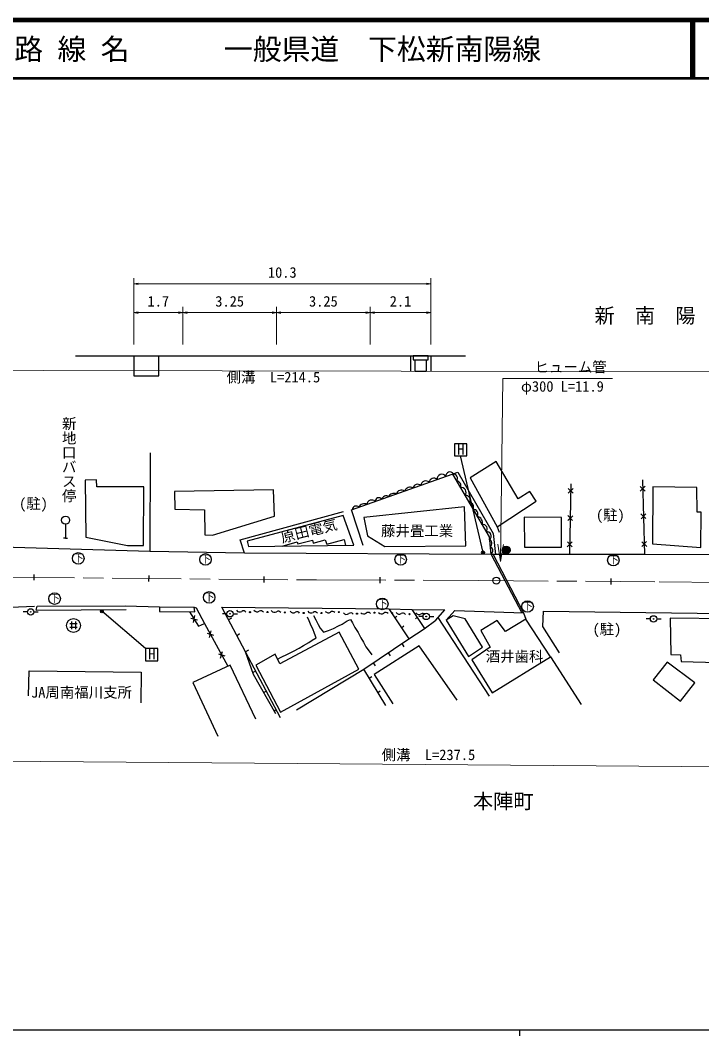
# Model space of a CAD drawing. Units: millimetres at full size, sheet at 1:1000, with parts at other scales. Extents: x 40000 to 680000, y 20000 to 380000.
# Drawn here: x 181427 to 299592, y 204000 to 380000 of the extents above; entities that cross this region are included whole.
import ezdxf
from ezdxf.enums import TextEntityAlignment as Align

# ---------------------------------------------------------------- set-up
doc = ezdxf.new("R2010")
doc.units = ezdxf.units.MM
doc.header["$LTSCALE"] = 1000
doc.linetypes.add('CHAIN', pattern=[18.5, 12, -1.5, 3.5, -1.5])
for name, color, linetype, lineweight in [('M-BGD', 7, 'Continuous', 25), ('M-BGD-EXST', 7, 'Continuous', 25), ('M-BMK', 2, 'CHAIN', 13), ('M-BMK-SRVR', 3, 'Continuous', 25), ('M-STR-HTXT', 7, 'Continuous', 13), ('M-TTL', 2, 'Continuous', 140), ('M-TTL-BAND', 7, 'Continuous', 25), ('M-TTL-LINE', 7, 'Continuous', 50)]:
    doc.layers.add(name, color=color, linetype=linetype, lineweight=lineweight)
doc.layers.add('M-BMK-HTXT', color=7, linetype='Continuous')
doc.layers.add('M-TTL-TXT', color=7, linetype='Continuous')
doc.styles.add('@ＭＳ ゴシック', font='')
doc.styles.add('ＭＳ ゴシック', font='')
doc.styles.get('@ＭＳ ゴシック').set_extended_font_data('@MS Gothic')
doc.styles.get('ＭＳ ゴシック').set_extended_font_data('MS Gothic')

# ---------------------------------------------------------------- blocks, each defined once
blk = doc.blocks.new('open_arrow')
at = {"color": 0, "linetype": 'Continuous', "lineweight": -2}
blk.add_lwpolyline([(7.5, 1.25), (0, 0), (7.5, -1.25)], dxfattribs=at)

msp = doc.modelspace()

# ---------------------------------------------------------------- hatches: boundary and pattern name
at = {"layer": 'M-BGD'}
for points in [[(264974, 288168, 1), (266374, 288168, 0.41421), (265674, 288868, 0.41421)], [(183278, 277454, 1), (183178, 277454, 1)], [(217842, 277134, 1), (217742, 277134, 1)], [(251864, 276666, 1), (251764, 276666, 1)], [(291295, 276246, 1), (291195, 276246, 1)]]:
    msp.add_hatch(color=256, dxfattribs=at).paths.add_polyline_path(points)
at = {"layer": 'M-BGD-EXST'}
for points in [[(261930, 287775, 0.41421), (261680, 288025, 0.41421), (261430, 287775, 1)], [(195808, 277557, 0.41421), (195558, 277807, 0.41421), (195308, 277557, 1)]]:
    msp.add_hatch(color=256, dxfattribs=at).paths.add_polyline_path(points)

# ---------------------------------------------------------------- linework, layer by layer
at = {"layer": 'M-BGD'}
for p, q in [((191028, 321831), (258632, 321831)), ((249116, 321831), (249116, 319201)), ((252139, 321831), (249556, 321831)), ((249556, 321831), (249556, 321161)), ((249556, 321161), (252139, 321161)), ((249927, 321161), (251828, 321161)), ((249927, 319129), (249927, 321161)), ((251828, 321161), (251828, 319129)), ((252139, 321161), (252139, 321831)), ((252616, 321831), (252616, 319201)), ((251828, 319129), (249927, 319129)), ((203956, 305017), (203863, 287917)), ((276886, 299659), (276687, 287419)), ((288928, 299215), (289791, 298397)), ((288945, 298377), (289768, 299246)), ((289314, 300327), (289664, 287385)), ((276438, 298031), (277297, 298863)), ((276456, 298869), (277283, 298014)), ((276361, 293301), (277220, 294133)), ((276379, 294139), (277207, 293284)), ((289056, 294449), (289920, 293631)), ((289074, 293611), (289897, 294480)), ((189275, 292658), (189275, 290258)), ((264130, 292221), (264447, 291250)), ((189275, 290258), (188925, 290258)), ((189275, 290258), (189625, 290258)), ((276287, 288749), (277146, 289581)), ((276305, 289587), (277133, 288732)), ((289187, 289606), (290051, 288789)), ((289205, 288768), (290028, 289637)), ((263095, 287431), (268372, 277301)), ((263440, 287418), (268716, 277289)), ((179705, 278301), (183905, 278423)), ((182678, 277454), (181928, 277454)), ((183778, 277454), (184528, 277454)), ((184176, 277751), (199773, 277889)), ((210990, 276358), (212150, 276096)), ((211434, 275647), (211697, 276814)), ((217242, 277134), (216492, 277134)), ((218056, 276398), (217545, 276078)), ((218342, 277134), (219092, 277134)), ((245361, 277973), (248794, 272777)), ((246353, 276472), (246727, 276742)), ((249338, 277881), (251537, 274576)), ((250245, 276517), (249950, 276271)), ((251264, 276666), (250514, 276666)), ((252364, 276666), (253114, 276666)), ((262815, 262865), (253868, 276487)), ((190002, 275443), (191302, 275443)), ((190002, 274793), (191302, 274793)), ((190327, 275768), (190327, 274468)), ((190977, 275768), (190977, 274468)), ((247520, 274705), (247952, 275040)), ((290695, 276246), (289945, 276246)), ((291795, 276246), (292545, 276246)), ((213817, 273785), (214957, 273446)), ((214212, 273046), (214553, 274192)), ((219444, 273633), (219021, 273315)), ((247596, 271973), (247955, 271385)), ((215778, 270167), (216918, 269828)), ((216173, 269428), (216514, 270574)), ((220996, 270827), (220494, 270556)), ((226561, 259115), (220494, 270556)), ((245227, 270382), (245596, 269848)), ((273368, 269676), (278671, 261435)), ((244806, 261242), (240998, 267542)), ((242603, 268620), (242978, 268105)), ((222287, 267159), (221766, 266927)), ((241936, 265991), (242393, 266282)), ((223994, 263677), (223639, 263477)), ((243447, 263491), (243842, 263793)), ((225430, 260300), (225768, 260482))]:
    msp.add_line(p, q, dxfattribs=at)
for points in [[(201116, 321831), (201116, 318400), (205477, 318400), (205477, 321831)], [(337741, 287195), (322839, 287274), (304859, 287327), (289664, 287385), (276687, 287419), (263815, 287417), (263032, 287432), (220314, 287657), (203863, 287917), (154539, 289347), (160436, 304400)], [(240884, 288954), (238886, 295141), (257293, 301668), (263410, 291032), (263815, 287417)], [(256374, 301342), (262719, 290451), (263032, 287432)], [(220314, 287657), (219528, 289934), (237458, 294878)], [(226857, 288842), (229460, 289588), (229556, 289280), (232074, 289896), (232234, 289397), (234316, 289970), (234594, 289195), (237570, 289981), (237846, 288984)], [(184176, 277751), (184334, 278423), (199634, 278520), (205541, 278333), (211562, 278267), (211938, 278176), (213378, 275469), (217399, 268050)], [(205541, 278333), (205546, 277515), (211669, 277474), (211562, 278267)], [(225715, 259793), (221883, 266593), (220494, 270556), (216384, 278252)], [(216384, 278252), (245361, 277973), (249338, 277881), (255029, 277818)], [(210774, 277480), (212356, 274976), (213378, 275469)], [(226027, 269277), (226678, 269609), (227769, 270150), (228827, 270675), (229760, 271143), (230560, 271617), (231485, 272133), (232068, 272549), (232709, 272982), (232459, 273735), (232160, 274517), (231851, 275060), (231510, 275893), (231227, 276525)], [(229316, 260499), (240998, 267542), (248794, 272777), (251468, 274524), (253486, 276050), (255029, 277818)], [(232277, 276812), (232697, 276104), (233103, 275265), (233444, 274610), (233995, 273916), (234886, 274243), (235712, 274558), (236606, 275030), (237248, 275358), (238088, 275908), (238664, 276118), (239032, 275541), (239466, 274740), (240017, 273914), (240477, 272956), (240962, 272196), (241355, 271396), (241919, 270649), (242365, 270034)], [(255294, 276036), (256791, 277702), (268716, 277289), (269093, 276221)], [(274934, 270358), (272020, 274898), (272162, 277568), (321030, 276933), (345616, 276735), (392125, 276506), (396599, 276515)], [(257215, 262178), (250614, 271559), (242810, 266609), (246017, 261503)], [(222278, 258876), (217796, 268235), (211332, 265221), (215699, 255919)], [(182842, 262923), (182991, 267215), (202365, 267012), (202309, 261712)]]:
    msp.add_lwpolyline(points, dxfattribs=at)
for points in [[(263936, 303538), (259443, 300681), (264130, 292221), (270858, 296663), (269800, 298320), (267782, 297047)], [(192691, 300299), (192773, 290418), (200017, 288957), (202814, 288938), (202872, 299127), (194677, 299118), (194648, 300329)], [(208183, 298310), (208251, 295261), (213392, 295167), (213434, 290805), (214729, 290778), (225492, 294030), (225344, 298609)], [(291135, 299131), (291080, 289248), (299457, 288622), (299528, 294753), (298783, 294724), (298755, 299009)], [(237411, 294158), (220746, 289743), (220984, 288765), (239249, 289002)], [(240980, 293803), (241662, 290632), (244628, 288765), (258712, 288913), (258446, 295669)], [(268793, 293894), (268841, 288684), (275256, 288684), (275256, 293846)], [(256467, 276802), (255294, 276036), (259160, 269744), (261601, 271323), (258550, 276233)], [(304125, 276265), (294108, 276351), (294258, 270049), (295888, 270027), (296017, 268848), (302345, 268677), (302366, 266876), (304082, 266876)], [(269093, 276221), (265545, 274039), (264120, 275979), (261300, 274251), (262937, 271373), (259723, 269130), (263271, 263434), (273368, 269676)], [(225619, 270118), (222288, 268251), (226556, 260077), (240130, 267514), (236705, 273971), (226435, 268436)], [(293632, 268752), (291187, 265708), (295906, 261979), (298373, 265151)]]:
    msp.add_lwpolyline(points, close=True, dxfattribs=at)
for centre, radius in [((189275, 293358), 700), ((265674, 288168), 700), ((183228, 277454), 550), ((183228, 277454), 50), ((217792, 277134), 550), ((217792, 277134), 50), ((221260, 277424), 100), ((224297, 277433), 100), ((227292, 277368), 100), ((230568, 277270), 100), ((233645, 277254), 100), ((236658, 277425), 100), ((239820, 277162), 100), ((242837, 277322), 100), ((245910, 277240), 100), ((248926, 277060), 100), ((251814, 276666), 550), ((251814, 276666), 50), ((291245, 276246), 550), ((190644, 275101), 1200), ((291245, 276246), 50)]:
    msp.add_circle(centre, radius, dxfattribs=at)
for centre, radius, start, end in [((254530, 300465), 840, 34.07229, 184.97767), ((255952, 300981), 728, 35.432, 183.61796), ((256495, 300594), 758, 321.31355, 99.13329), ((250346, 298738), 841, 51.02435, 168.02561), ((251765, 299253), 902, 47.95393, 171.09603), ((253133, 299870), 765, 42.92715, 176.12281), ((257071, 299346), 774, 331.59468, 88.85215), ((244862, 296744), 811, 56.38433, 162.66562), ((246184, 297034), 955, 62.87299, 156.17697), ((247536, 297632), 950, 54.37545, 164.67451), ((249011, 298080), 977, 58.43885, 160.61111), ((257937, 298212), 788, 316.86599, 103.58085), ((258614, 296850), 829, 323.4141, 97.03274), ((239660, 295160), 643, 41.50795, 177.54201), ((241064, 295215), 994, 60.97394, 158.07602), ((242374, 296019), 830, 43.52894, 175.52102), ((243591, 296620), 616, 36.31718, 182.73278), ((259344, 295658), 700, 325.12757, 95.31927), ((259937, 294422), 836, 329.17924, 91.2676), ((260552, 292983), 1016, 336.29828, 84.14856), ((261650, 291826), 767, 317.84405, 102.60279), ((262387, 290627), 704, 302.21308, 103.87741), ((262489, 289357), 728, 303.87416, 67.94597), ((262734, 288127), 646, 296.28686, 75.53327), ((219471, 278106), 666, 213.83297, 303.13937), ((220123, 277106), 527, 33.75585, 123.13937), ((222507, 278114), 666, 213.83297, 303.13937), ((223160, 277115), 527, 33.75585, 123.13937), ((225502, 278049), 666, 213.83297, 303.13937), ((226155, 277050), 527, 33.75585, 123.13937), ((228779, 277952), 666, 213.83297, 303.13937), ((229431, 276952), 527, 33.75585, 123.13937), ((231855, 277936), 666, 213.83297, 303.13937), ((232508, 276936), 527, 33.75585, 123.13937), ((234822, 277965), 666, 218.28454, 307.59094), ((235550, 277019), 527, 38.20742, 127.59094), ((237980, 277689), 666, 218.71105, 308.01746), ((238715, 276748), 527, 38.63394, 128.01746), ((240974, 277762), 666, 221.38214, 310.68854), ((241752, 276856), 527, 41.30502, 130.68854), ((244074, 277782), 666, 218.22853, 307.53493), ((244801, 276836), 527, 38.15141, 127.53493), ((247137, 277741), 666, 213.83297, 303.13937), ((247789, 276742), 527, 33.75585, 123.13937), ((250560, 277686), 666, 213.83297, 303.13937), ((251213, 276686), 527, 33.75585, 123.13937)]:
    msp.add_arc(centre, radius, start, end, dxfattribs=at)
at = {"layer": 'M-BGD-EXST'}
for p, q in [((258834, 306598), (256734, 306598)), ((256734, 306598), (256734, 304498)), ((258834, 304498), (258834, 306598)), ((256734, 304498), (258834, 304498)), ((261680, 287775), (257784, 304498)), ((203166, 271092), (195558, 277557)), ((205266, 271092), (203166, 271092)), ((203166, 271092), (203166, 268992)), ((205266, 268992), (205266, 271092)), ((203166, 268992), (205266, 268992))]:
    msp.add_line(p, q, dxfattribs=at)
for centre, radius in [((191480, 286735), 1000), ((213550, 286553), 1000), ((247387, 286532), 1000), ((261680, 287775), 250), ((284270, 286430), 1000), ((187380, 279762), 1000), ((214176, 279977), 1000), ((244199, 278836), 1000), ((269395, 278397), 1000), ((195558, 277557), 250)]:
    msp.add_circle(centre, radius, dxfattribs=at)
at = {"layer": 'M-BMK'}
msp.add_lwpolyline([(63537, 284743), (70151, 284609), (79926, 284487), (119106, 284050), (178847, 283482), (232815, 282987), (260947, 282899), (292198, 282665), (352364, 281967), (415979, 281561), (452313, 281059), (469039, 281098), (495077, 280518), (506343, 280366), (511679, 280040), (519843, 279337), (529349, 278173), (538583, 276822), (550769, 274494), (563027, 271668)], dxfattribs=at)
at = {"layer": 'M-BMK-SRVR'}
for p, q in [((183785, 283937), (183776, 282937)), ((203690, 283754), (203681, 282754)), ((223644, 283571), (223635, 282571)), ((243753, 283453), (243750, 282453)), ((283855, 283228), (283847, 282228))]:
    msp.add_line(p, q, dxfattribs=at)
msp.add_circle((263997, 282876), 600, dxfattribs=at)
at = {"layer": 'M-STR-HTXT'}
for p, q in [((201116, 323831), (201116, 335331)), ((252616, 323831), (252616, 335331)), ((201116, 334331), (252616, 334331)), ((201116, 323831), (201116, 330331)), ((201116, 329331), (209616, 329331)), ((209616, 323831), (209616, 330331)), ((209616, 323831), (209616, 330331)), ((209616, 329331), (225866, 329331)), ((225866, 323831), (225866, 330331)), ((225866, 323831), (225866, 330331)), ((225866, 329331), (242116, 329331)), ((242116, 323831), (242116, 330331)), ((242116, 323831), (242116, 330331)), ((242116, 329331), (252616, 329331)), ((252616, 323831), (252616, 330331)), ((363483, 250084), (128705, 252006))]:
    msp.add_line(p, q, dxfattribs=at)
for points in [[(346085, 318951), (340482, 319005), (123361, 319410)], [(264707, 286176), (265130, 317934), (284113, 317934)]]:
    msp.add_lwpolyline(points, dxfattribs=at)
at = {"layer": 'M-TTL'}
msp.add_line((680000, 380000), (40000, 380000), dxfattribs=at)
at = {"layer": 'M-TTL-BAND'}
for p, q in [((40000, 205000), (579000, 205000)), ((268000, 205000), (268000, 204000))]:
    msp.add_line(p, q, dxfattribs=at)
at = {"layer": 'M-TTL-LINE'}
for p, q in [((297750, 380000), (297750, 370000)), ((298250, 380000), (298250, 370000)), ((40000, 370000), (680000, 370000))]:
    msp.add_line(p, q, dxfattribs=at)

# ---------------------------------------------------------------- block references
at = {"layer": 'M-STR-HTXT', "xscale": 100, "yscale": 100}
for p in [(201116, 334331), (201116, 329331), (209616, 329331), (225866, 329331), (242116, 329331)]:
    msp.add_blockref('open_arrow', p, dxfattribs=at)
at = {"layer": 'M-STR-HTXT'}
for p, xscale, yscale, rotation in [((252616, 334331), 100, 100, 180), ((209616, 329331), 100, 100, 180), ((225866, 329331), 100, 100, 180), ((242116, 329331), 100, 100, 180), ((252616, 329331), 100, 100, 180), ((264707, 286176), 400, 400, 89.2)]:
    msp.add_blockref('open_arrow', p, dxfattribs=dict(at, xscale=xscale, yscale=yscale, rotation=rotation))

# ---------------------------------------------------------------- texts
at = {"layer": 'M-BGD-EXST', "style": 'ＭＳ ゴシック'}
for s, height, p in [('H', 1833, (257187, 304190)), ('下', 1320, (190627, 285748)), ('下', 1320, (212697, 285565)), ('下', 1320, (246534, 285544)), ('下', 1320, (283418, 285443)), ('下', 1320, (186528, 278774)), ('下', 1320, (213324, 278990)), ('下', 1320, (243346, 277848)), ('下', 1320, (268543, 277410)), ('H', 1833, (203619, 268684))]:
    msp.add_text(s, height=height, dxfattribs=at).set_placement(p, align=Align.BOTTOM_LEFT)
at = {"layer": 'M-BMK-HTXT', "style": 'ＭＳ ゴシック'}
for s, height, p in [('新\u3000南\u3000陽', 2566, (281008, 326765)), ('(駐)', 1833, (181213, 294764)), ('(駐)', 1833, (281253, 292785)), ('藤井畳工業', 1833, (243980, 290054)), ('(駐)', 1833, (280663, 273006)), ('酒井歯科', 1833, (262149, 268281)), ('JA周南福川支所', 1833, (183296, 262044)), ('本陣町', 2566, (259928, 242594))]:
    msp.add_text(s, height=height, dxfattribs=at).set_placement(p, align=Align.BOTTOM_LEFT)
at = {"layer": 'M-BMK-HTXT'}
for s, rotation, style, p in [('新地口バス停', 270, '@ＭＳ ゴシック', (188409, 311361)), ('原田電気', 13.887, 'ＭＳ ゴシック', (226965, 288895))]:
    msp.add_text(s, height=1833, rotation=rotation, dxfattribs=dict(at, style=style)).set_placement(p, align=Align.BOTTOM_LEFT)
at = {"layer": 'M-STR-HTXT', "style": 'ＭＳ ゴシック'}
for s, p in [('10.3', (224366, 334831)), ('1.7', (203491, 329831)), ('3.25', (215241, 329831)), ('3.25', (231491, 329831)), ('2.1', (245491, 329831)), ('ヒューム管', (270613, 318434)), ('側溝  L=214.5', (217213, 316685)), ('φ300 L=11.9', (268254, 315079)), ('側溝  L=237.5', (244095, 251227))]:
    msp.add_text(s, height=1833, dxfattribs=at).set_placement(p, align=Align.BOTTOM_LEFT)
at = {"layer": 'M-TTL-TXT', "style": 'ＭＳ ゴシック'}
for s, p in [('路 線 名', (180380, 375000)), ('一般県道\u3000下松新南陽線', (216734, 375000))]:
    msp.add_text(s, height=3666, dxfattribs=at).set_placement(p, align=Align.MIDDLE_LEFT)

doc.saveas('drawing.dxf')
